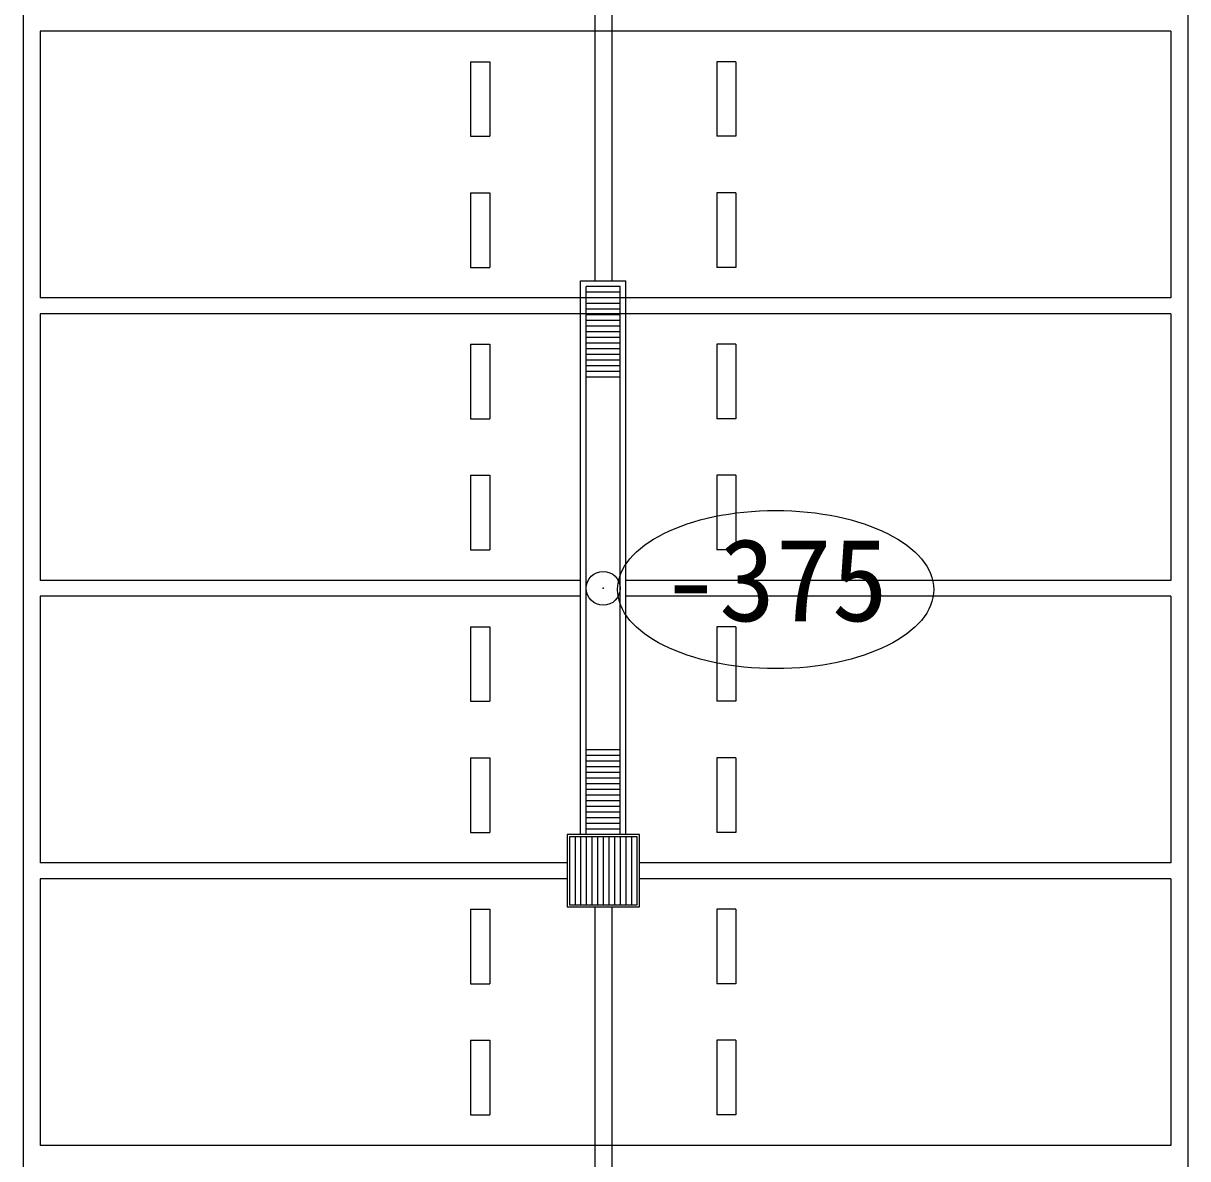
# Model space of a CAD drawing. Units: millimetres at full size, sheet at 1:500; details may follow other scales. Extents: x -140000 to 140000, y -100000 to 100000.
# Drawn here: x -26552 to -16242, y 8069 to 18116 of the extents above; entities that cross this region are included whole.
import ezdxf
from ezdxf.enums import TextEntityAlignment as Align

# ---------------------------------------------------------------- set-up
doc = ezdxf.new("R2010")
doc.units = ezdxf.units.MM
doc.header["$LTSCALE"] = 500
doc.header["$PDMODE"] = 32
doc.header["$PDSIZE"] = 300
for name, color, linetype in [('D-3', 7, 'Continuous'), ('D-7', 4, 'Continuous'), ('D-B', 7, 'Continuous')]:
    doc.layers.add(name, color=color, linetype=linetype)
doc.styles.add('ＭＳ ゴシック', font='')
doc.styles.get('ＭＳ ゴシック').set_extended_font_data('MS Gothic')

msp = doc.modelspace()

# ---------------------------------------------------------------- linework, layer by layer
at = {"layer": 'D-3', "color": 4}
for p, q in [((-26551.5, 30641.4), (-26551.5, -1908.6)), ((-16241.5, 30641.4), (-16241.5, -1908.6)), ((-21491.5, 20316.4), (-21491.5, 15836.4)), ((-21341.5, 20316.4), (-21341.5, 15836.4)), ((-26401.5, 18046.4), (-26401.5, 15686.4)), ((-16391.5, 18046.4), (-26401.5, 18046.4)), ((-16391.5, 18046.4), (-16391.5, 15686.4)), ((-16391.5, 15686.4), (-26401.5, 15686.4)), ((-26401.5, 15546.4), (-26401.5, 13186.4)), ((-16391.5, 15546.4), (-26401.5, 15546.4)), ((-16391.5, 15546.4), (-16391.5, 13186.4)), ((-21616.5, 13186.4), (-26401.5, 13186.4)), ((-16391.5, 13186.4), (-21216.5, 13186.4)), ((-26401.5, 13046.4), (-26401.5, 10686.4)), ((-21616.5, 13046.4), (-26401.5, 13046.4)), ((-16391.5, 13046.4), (-21216.5, 13046.4)), ((-16391.5, 13046.4), (-16391.5, 10686.4)), ((-21736.5, 10686.4), (-26401.5, 10686.4)), ((-16391.5, 10686.4), (-21096.5, 10686.4)), ((-26401.5, 10546.4), (-26401.5, 8186.4)), ((-21736.5, 10546.4), (-26401.5, 10546.4)), ((-16391.5, 10546.4), (-21096.5, 10546.4)), ((-16391.5, 10546.4), (-16391.5, 8186.4)), ((-21491.5, 10296.4), (-21491.5, 6273.4)), ((-21341.5, 10296.4), (-21341.5, 6273.4)), ((-16391.5, 8186.4), (-26401.5, 8186.4))]:
    msp.add_line(p, q, dxfattribs=at)
at = {"layer": 'D-3'}
for p, q in [((-22591.5, 17776.4), (-22591.5, 17116.4)), ((-22591.5, 17776.4), (-22421.5, 17776.4)), ((-22421.5, 17776.4), (-22421.5, 17116.4)), ((-20411.5, 17776.4), (-20411.5, 17116.4)), ((-20241.5, 17776.4), (-20411.5, 17776.4)), ((-20241.5, 17776.4), (-20241.5, 17116.4)), ((-22591.5, 17116.4), (-22421.5, 17116.4)), ((-20241.5, 17116.4), (-20411.5, 17116.4)), ((-22591.5, 16616.4), (-22421.5, 16616.4)), ((-22421.5, 16616.4), (-22421.5, 15956.4)), ((-20241.5, 16616.4), (-20411.5, 16616.4)), ((-20411.5, 16616.4), (-20411.5, 15956.4)), ((-22591.5, 15276.4), (-22591.5, 14616.4)), ((-22591.5, 15276.4), (-22421.5, 15276.4)), ((-22421.5, 15276.4), (-22421.5, 14616.4)), ((-20411.5, 15276.4), (-20411.5, 14616.4)), ((-20241.5, 15276.4), (-20411.5, 15276.4)), ((-20241.5, 15276.4), (-20241.5, 14616.4)), ((-22591.5, 14616.4), (-22421.5, 14616.4)), ((-20241.5, 14616.4), (-20411.5, 14616.4)), ((-22591.5, 14116.4), (-22421.5, 14116.4)), ((-22421.5, 14116.4), (-22421.5, 13456.4)), ((-20241.5, 14116.4), (-20411.5, 14116.4)), ((-20411.5, 14116.4), (-20411.5, 13456.4)), ((-22591.5, 12776.4), (-22591.5, 12116.4)), ((-22591.5, 12776.4), (-22421.5, 12776.4)), ((-22421.5, 12776.4), (-22421.5, 12116.4)), ((-20411.5, 12776.4), (-20411.5, 12116.4)), ((-20241.5, 12776.4), (-20411.5, 12776.4)), ((-20241.5, 12776.4), (-20241.5, 12116.4)), ((-22591.5, 12116.4), (-22421.5, 12116.4)), ((-20241.5, 12116.4), (-20411.5, 12116.4)), ((-22591.5, 11616.4), (-22421.5, 11616.4)), ((-22421.5, 11616.4), (-22421.5, 10956.4)), ((-20241.5, 11616.4), (-20411.5, 11616.4)), ((-20411.5, 11616.4), (-20411.5, 10956.4)), ((-22591.5, 10276.4), (-22591.5, 9616.4)), ((-22591.5, 10276.4), (-22421.5, 10276.4)), ((-22421.5, 10276.4), (-22421.5, 9616.4)), ((-20411.5, 10276.4), (-20411.5, 9616.4)), ((-20241.5, 10276.4), (-20411.5, 10276.4)), ((-20241.5, 10276.4), (-20241.5, 9616.4)), ((-22591.5, 9616.4), (-22421.5, 9616.4)), ((-20241.5, 9616.4), (-20411.5, 9616.4)), ((-22591.5, 9116.4), (-22421.5, 9116.4)), ((-22421.5, 9116.4), (-22421.5, 8456.4)), ((-20241.5, 9116.4), (-20411.5, 9116.4)), ((-20411.5, 9116.4), (-20411.5, 8456.4))]:
    msp.add_line(p, q, dxfattribs=at)
for points in [[(-22591.5, 16616.4), (-22591.5, 15956.4), (-22421.5, 15956.4)], [(-20241.5, 16616.4), (-20241.5, 15956.4), (-20411.5, 15956.4)], [(-22591.5, 14116.4), (-22591.5, 13456.4), (-22421.5, 13456.4)], [(-20241.5, 14116.4), (-20241.5, 13456.4), (-20411.5, 13456.4)], [(-22591.5, 11616.4), (-22591.5, 10956.4), (-22421.5, 10956.4)], [(-20241.5, 11616.4), (-20241.5, 10956.4), (-20411.5, 10956.4)], [(-22591.5, 9116.4), (-22591.5, 8456.4), (-22421.5, 8456.4)], [(-20241.5, 9116.4), (-20241.5, 8456.4), (-20411.5, 8456.4)]]:
    msp.add_lwpolyline(points, dxfattribs=at)
at = {"layer": 'D-7', "color": 7}
for p, q in [((-21616.5, 10936.4), (-21616.5, 15836.4)), ((-21616.5, 15836.4), (-21216.5, 15836.4)), ((-21566.5, 10936.4), (-21566.5, 15786.4)), ((-21266.5, 15786.4), (-21566.5, 15786.4)), ((-21266.5, 10936.4), (-21266.5, 15786.4)), ((-21216.5, 10936.4), (-21216.5, 15836.4))]:
    msp.add_line(p, q, dxfattribs=at)
at = {"layer": 'D-7'}
for p, q in [((-21266.5, 15736.4), (-21566.5, 15736.4)), ((-21266.5, 15686.4), (-21566.5, 15686.4)), ((-21266.5, 15636.4), (-21566.5, 15636.4)), ((-21266.5, 15586.4), (-21566.5, 15586.4)), ((-21266.5, 15536.4), (-21566.5, 15536.4)), ((-21266.5, 15486.4), (-21566.5, 15486.4)), ((-21266.5, 15436.4), (-21566.5, 15436.4)), ((-21266.5, 15386.4), (-21566.5, 15386.4)), ((-21266.5, 15336.4), (-21566.5, 15336.4)), ((-21266.5, 15286.4), (-21566.5, 15286.4)), ((-21266.5, 15236.4), (-21566.5, 15236.4)), ((-21266.5, 15186.4), (-21566.5, 15186.4)), ((-21266.5, 15136.4), (-21566.5, 15136.4)), ((-21266.5, 15086.4), (-21566.5, 15086.4)), ((-21266.5, 15036.4), (-21566.5, 15036.4)), ((-21266.5, 14986.4), (-21566.5, 14986.4)), ((-21266.5, 11686.4), (-21566.5, 11686.4)), ((-21266.5, 11636.4), (-21566.5, 11636.4)), ((-21266.5, 11586.4), (-21566.5, 11586.4)), ((-21266.5, 11536.4), (-21566.5, 11536.4)), ((-21266.5, 11486.4), (-21566.5, 11486.4)), ((-21266.5, 11436.4), (-21566.5, 11436.4)), ((-21266.5, 11386.4), (-21566.5, 11386.4)), ((-21266.5, 11336.4), (-21566.5, 11336.4)), ((-21266.5, 11286.4), (-21566.5, 11286.4)), ((-21266.5, 11236.4), (-21566.5, 11236.4)), ((-21266.5, 11186.4), (-21566.5, 11186.4)), ((-21266.5, 11136.4), (-21566.5, 11136.4)), ((-21266.5, 11086.4), (-21566.5, 11086.4)), ((-21266.5, 11036.4), (-21566.5, 11036.4)), ((-21266.5, 10986.4), (-21566.5, 10986.4)), ((-21666.5, 10916.4), (-21666.5, 10316.4)), ((-21616.5, 10916.4), (-21616.5, 10316.4)), ((-21566.5, 10916.4), (-21566.5, 10316.4)), ((-21516.5, 10916.4), (-21516.5, 10316.4)), ((-21466.5, 10916.4), (-21466.5, 10316.4)), ((-21416.5, 10916.4), (-21416.5, 10316.4)), ((-21366.5, 10916.4), (-21366.5, 10316.4)), ((-21316.5, 10916.4), (-21316.5, 10316.4)), ((-21266.5, 10916.4), (-21266.5, 10316.4)), ((-21216.5, 10916.4), (-21216.5, 10316.4)), ((-21166.5, 10916.4), (-21166.5, 10316.4))]:
    msp.add_line(p, q, dxfattribs=at)
at = {"layer": 'D-7', "color": 7}
msp.add_lwpolyline([(-21736.5, 10296.4), (-21096.5, 10296.4), (-21096.5, 10936.4), (-21736.5, 10936.4)], close=True, dxfattribs=at)
at = {"layer": 'D-7'}
msp.add_lwpolyline([(-21716.5, 10316.4), (-21116.5, 10316.4), (-21116.5, 10916.4), (-21716.5, 10916.4)], close=True, dxfattribs=at)
at = {"layer": 'D-B'}
msp.add_ellipse((-19889.8, 13105.5), major_axis=(1400, 0), ratio=0.5, dxfattribs=at)
msp.add_point((-21416.5, 13116.4), dxfattribs=at)

# ---------------------------------------------------------------- texts
at = {"layer": 'D-B', "color": 4, "style": 'ＭＳ ゴシック'}
msp.add_text('-375', height=733.1, dxfattribs=at).set_placement((-20889.8, 12605.5), align=Align.BOTTOM_LEFT)

doc.saveas('drawing.dxf')
